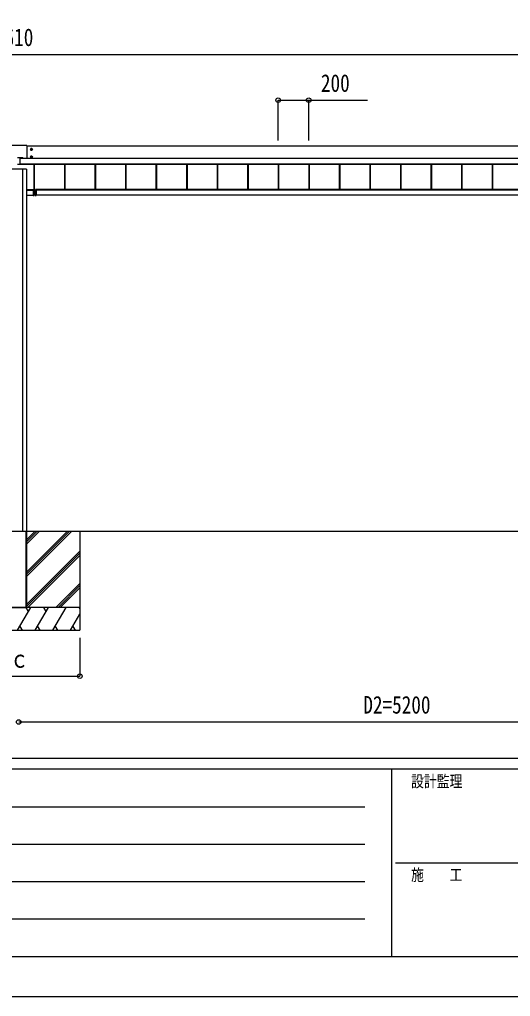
# Model space of a CAD drawing. Units: millimetres, scale not verified. Extents: x -14718 to 14718, y -10395 to 10395.
# Drawn here: x -7002 to -3789, y -10395 to -3998 of the extents above; entities that cross this region are included whole.
import ezdxf
from ezdxf.enums import TextEntityAlignment as Align

# ---------------------------------------------------------------- set-up
doc = ezdxf.new("R2010")
doc.units = ezdxf.units.MM
doc.header["$LTSCALE"] = 50
for name, color, linetype in [('0-4_YKK_A1', 4, 'Continuous'), ('0-5_YKK_D', 6, 'Continuous'), ('0-6_YKK_ZWAK', 7, 'Continuous')]:
    doc.layers.add(name, color=color, linetype=linetype)
doc.styles.add('ＭＳ ゴシック', font='')
doc.styles.get('ＭＳ ゴシック').set_extended_font_data('MS Gothic')

msp = doc.modelspace()

# ---------------------------------------------------------------- linework, layer by layer
at = {"layer": '0-4_YKK_A1'}
for p, q in [((-6955.43, -4822.15), (-7059.43, -4822.15)), ((-6954.43, -4823.15), (-6954.43, -4904.81)), ((-1860.43, -4826.37), (-6954.43, -4826.37)), ((-6931.68, -4848.11), (-6917.18, -4848.11)), ((-6926.71, -4847.35), (-6927.43, -4847.35)), ((-6924.43, -4855.36), (-6924.43, -4840.86)), ((-6922.15, -4848.87), (-6921.43, -4848.87)), ((-7014.93, -4902.31), (-6999.93, -4902.31)), ((-6999.93, -4902.31), (-6999.93, -4947.45)), ((-6999.93, -4902.48), (-6980.93, -4902.48)), ((-6999.93, -4904.48), (-6980.93, -4904.48)), ((-6999.93, -4904.81), (-1708.93, -4904.81)), ((-6999.93, -4905.29), (-1708.93, -4905.29)), ((-6980.93, -4904.81), (-6980.93, -4902.48)), ((-6931.68, -4898.08), (-6917.18, -4898.08)), ((-6926.71, -4897.32), (-6927.43, -4897.32)), ((-6924.43, -4905.33), (-6924.43, -4890.83)), ((-6922.15, -4898.84), (-6921.43, -4898.84)), ((-6999.93, -4947.45), (-7014.93, -4947.45)), ((-6999.93, -4944.26), (-1708.93, -4944.26)), ((-6999.93, -4944.78), (-1708.93, -4944.78)), ((-1708.93, -4944.92), (-6999.93, -4944.92)), ((-6982.62, -4977.12), (-6982.62, -7347.5)), ((-6957.43, -4978.86), (-6957.43, -7343.5)), ((-6908.93, -4944.92), (-6908.93, -5112.71)), ((-6908.53, -4944.92), (-6908.53, -5112.71)), ((-6905.93, -4944.92), (-6905.93, -5112.71)), ((-6708.93, -4944.92), (-6708.93, -5111.15)), ((-6706.33, -4944.92), (-6706.33, -5111.15)), ((-6705.93, -4944.92), (-6705.93, -5111.15)), ((-6508.93, -4944.92), (-6508.93, -5111.15)), ((-6506.33, -4944.92), (-6506.33, -5111.15)), ((-6505.93, -4944.92), (-6505.93, -5111.15)), ((-6308.93, -4944.92), (-6308.93, -5111.15)), ((-6306.33, -4944.92), (-6306.33, -5111.15)), ((-6305.93, -4944.92), (-6305.93, -5111.15)), ((-6108.93, -4944.92), (-6108.93, -5111.15)), ((-6106.33, -4944.92), (-6106.33, -5111.15)), ((-6105.93, -4944.92), (-6105.93, -5111.15)), ((-5908.93, -4944.92), (-5908.93, -5111.15)), ((-5906.33, -4944.92), (-5906.33, -5111.15)), ((-5905.93, -4944.92), (-5905.93, -5111.15)), ((-5708.93, -4944.92), (-5708.93, -5111.15)), ((-5706.33, -4944.92), (-5706.33, -5111.15)), ((-5705.93, -4944.92), (-5705.93, -5111.15)), ((-5508.93, -4944.92), (-5508.93, -5111.15)), ((-5506.33, -4944.92), (-5506.33, -5111.15)), ((-5505.93, -4944.92), (-5505.93, -5111.15)), ((-5308.93, -4944.92), (-5308.93, -5111.15)), ((-5306.33, -4944.92), (-5306.33, -5111.15)), ((-5305.93, -4944.92), (-5305.93, -5111.15)), ((-5108.93, -4944.92), (-5108.93, -5111.15)), ((-5106.33, -4944.92), (-5106.33, -5111.15)), ((-5105.93, -4944.92), (-5105.93, -5111.15)), ((-4908.93, -4944.92), (-4908.93, -5111.15)), ((-4906.33, -4944.92), (-4906.33, -5111.15)), ((-4905.93, -4944.92), (-4905.93, -5111.15)), ((-4708.93, -4944.92), (-4708.93, -5111.15)), ((-4706.33, -4944.92), (-4706.33, -5111.15)), ((-4705.93, -4944.92), (-4705.93, -5111.15)), ((-4508.93, -4944.92), (-4508.93, -5111.15)), ((-4506.33, -4944.92), (-4506.33, -5111.15)), ((-4505.93, -4944.92), (-4505.93, -5111.15)), ((-4308.93, -4944.92), (-4308.93, -5111.15)), ((-4306.33, -4944.92), (-4306.33, -5111.15)), ((-4305.93, -4944.92), (-4305.93, -5111.15)), ((-4108.93, -4944.92), (-4108.93, -5111.15)), ((-4106.33, -4944.92), (-4106.33, -5111.15)), ((-4105.93, -4944.92), (-4105.93, -5111.15)), ((-3908.93, -4944.92), (-3908.93, -5111.15)), ((-3906.33, -4944.92), (-3906.33, -5111.15)), ((-3905.93, -4944.92), (-3905.93, -5111.15)), ((-6957.43, -5111.15), (-6909.43, -5111.15)), ((-6957.43, -5113.15), (-6909.43, -5113.15)), ((-6957.43, -5116.02), (-6913.43, -5116.02)), ((-6913.43, -5115.78), (-6913.43, -5115.98)), ((-6907.71, -5115.79), (-6913.43, -5115.78)), ((-6913.43, -5116.28), (-6907.23, -5116.29)), ((-6909.43, -5111.15), (-6909.43, -5115.79)), ((-6909.43, -5112.71), (-6897.43, -5112.71)), ((-6907.71, -5113.21), (-6907.71, -5115.79)), ((-6907.71, -5113.21), (-6907.43, -5113.21)), ((-6907.71, -5115.79), (-6907.43, -5115.79)), ((-6907.23, -5115.99), (-6907.23, -5115.99)), ((-6907.21, -5112.71), (-6906.93, -5112.71)), ((-6907.21, -5116.29), (-6906.93, -5116.29)), ((-6906.93, -5116.29), (-6906.93, -5112.71)), ((-6906.93, -5149.38), (-6906.93, -5116.29)), ((-6899.93, -5116.29), (-6899.93, -5112.71)), ((-6899.65, -5112.71), (-6899.93, -5112.71)), ((-6899.93, -5149.38), (-6899.93, -5116.29)), ((-6899.65, -5116.29), (-6899.93, -5116.29)), ((-6899.63, -5115.99), (-6899.63, -5115.99)), ((-6893.43, -5116.28), (-6899.63, -5116.29)), ((-6899.15, -5113.21), (-6899.43, -5113.21)), ((-6899.15, -5115.79), (-6899.43, -5115.79)), ((-6899.15, -5113.21), (-6899.15, -5115.79)), ((-6899.15, -5115.79), (-6893.43, -5115.78)), ((-1857.43, -5111.15), (-6897.43, -5111.15)), ((-6897.43, -5111.15), (-6897.43, -5115.79)), ((-1857.43, -5113.15), (-6897.43, -5113.15)), ((-6893.43, -5115.78), (-6893.43, -5115.98)), ((-1857.43, -5116.02), (-6893.43, -5116.02)), ((-6957.43, -5147.5), (-6913.43, -5147.5)), ((-6913.43, -5150.06), (-6907.21, -5149.68)), ((-6913.43, -5149.76), (-6913.43, -5150.06)), ((-6906.93, -5149.38), (-6907.21, -5149.38)), ((-6899.93, -5149.38), (-6899.65, -5149.38)), ((-6893.43, -5150.06), (-6899.65, -5149.68)), ((-1858.28, -5147.5), (-6893.43, -5147.5)), ((-6893.43, -5149.76), (-6893.43, -5150.06)), ((-12157.43, -7347.5), (-1307.43, -7347.5)), ((-7057.13, -7347.5), (-6957.73, -7347.5)), ((-6961.43, -7347.5), (-6961.43, -7847.5)), ((-6959.93, -7347.5), (-6959.93, -7847.5)), ((-6957.43, -7343.5), (-6957.43, -7847.5)), ((-6957.43, -7347.5), (-6957.43, -7847.5)), ((-6957.43, -7432.5), (-6872.43, -7347.5)), ((-6957.43, -7418.36), (-6886.57, -7347.5)), ((-6957.43, -7404.21), (-6900.72, -7347.5)), ((-6957.43, -7644.63), (-6660.34, -7347.54)), ((-6957.43, -7630.49), (-6674.48, -7347.54)), ((-6957.43, -7616.35), (-6688.62, -7347.54)), ((-6607.43, -7347.5), (-6607.43, -7997.5)), ((-6957.43, -7828.48), (-6607.43, -7478.48)), ((-6957.43, -7842.62), (-6607.43, -7492.62)), ((-6948.17, -7847.5), (-6607.43, -7506.76)), ((-6764.32, -7847.5), (-6607.43, -7690.61)), ((-6750.18, -7847.5), (-6607.43, -7704.75)), ((-6736.04, -7847.5), (-6607.43, -7718.89)), ((-6607.43, -7847.5), (-7407.43, -7847.5)), ((-6607.43, -7847.5), (-7407.43, -7847.5)), ((-7057.43, -7847.5), (-6957.43, -7847.5)), ((-7015.44, -7997.5), (-6928.84, -7847.5)), ((-6943.84, -7873.48), (-6958.84, -7847.5)), ((-6899.97, -7997.5), (-6813.37, -7847.5)), ((-6828.37, -7873.48), (-6843.37, -7847.5)), ((-6784.5, -7997.5), (-6697.9, -7847.5)), ((-6607.43, -7856.16), (-6612.43, -7847.5)), ((-6669.03, -7997.5), (-6607.43, -7890.8)), ((-7000.44, -7971.52), (-6985.44, -7997.5)), ((-6884.98, -7971.52), (-6869.98, -7997.5)), ((-6769.5, -7971.52), (-6754.51, -7997.5)), ((-6654.03, -7971.52), (-6639.04, -7997.5)), ((-7407.43, -7997.5), (-6607.43, -7997.5))]:
    msp.add_line(p, q, dxfattribs=at)
for points in [[(-6924.43, -4842.34), (-6929.43, -4845.22), (-6929.43, -4851), (-6924.43, -4853.88), (-6919.43, -4851), (-6919.43, -4845.22)], [(-6924.43, -4892.31), (-6929.43, -4895.19), (-6929.43, -4900.97), (-6924.43, -4903.85), (-6919.43, -4900.97), (-6919.43, -4895.19)]]:
    msp.add_lwpolyline(points, close=True, dxfattribs=at)
for points in [[(-6927.43, -4847.35), (-6927.43, -4848.87), (-6926.71, -4848.87)], [(-6923.67, -4845.83), (-6923.67, -4845.11), (-6925.19, -4845.11), (-6925.19, -4845.83)], [(-6925.19, -4850.39), (-6925.19, -4851.11), (-6923.67, -4851.11), (-6923.67, -4850.39)], [(-6921.43, -4848.87), (-6921.43, -4847.35), (-6922.15, -4847.35)], [(-6927.43, -4897.32), (-6927.43, -4898.84), (-6926.71, -4898.84)], [(-6923.67, -4895.8), (-6923.67, -4895.08), (-6925.19, -4895.08), (-6925.19, -4895.8)], [(-6925.19, -4900.36), (-6925.19, -4901.08), (-6923.67, -4901.08), (-6923.67, -4900.36)], [(-6921.43, -4898.84), (-6921.43, -4897.32), (-6922.15, -4897.32)], [(-6907.25, -5115.99), (-6913.43, -5115.98), (-6913.43, -5116.28), (-6913.43, -5149.76)], [(-6907.21, -5116.29), (-6907.21, -5149.38), (-6913.43, -5149.76)], [(-6907.43, -5115.81), (-6907.43, -5115.79), (-6907.43, -5113.21)], [(-6907.23, -5115.99), (-6907.23, -5115.99), (-6907.24, -5115.99)], [(-6899.65, -5116.29), (-6899.65, -5149.38), (-6893.43, -5149.76)], [(-6899.63, -5115.99), (-6899.63, -5115.99), (-6899.62, -5115.99)], [(-6899.61, -5115.99), (-6893.43, -5115.98), (-6893.43, -5116.28), (-6893.43, -5149.76)], [(-6899.43, -5115.81), (-6899.43, -5115.79), (-6899.43, -5113.21)], [(-7057.13, -7347.5), (-6957.73, -7347.5), (-6957.43, -7347.5)]]:
    msp.add_lwpolyline(points, dxfattribs=at)
for centre, radius in [((-6924.43, -4848.11), 6.25), ((-6924.43, -4848.11), 5), ((-6924.43, -4898.08), 6.25), ((-6924.43, -4898.08), 5)]:
    msp.add_circle(centre, radius, dxfattribs=at)
for centre, radius, start, end in [((-6955.43, -4823.15), 1, 0.01746, 90.01745), ((-6924.43, -4848.11), 5.58, 153.74848, 206.25152), ((-6924.43, -4848.11), 5.58, 93.74848, 146.25152), ((-6924.43, -4848.11), 5.58, 213.74848, 266.25152), ((-6926.71, -4845.83), 1.52, 270, 0), ((-6926.71, -4850.39), 1.52, 0, 90), ((-6924.43, -4848.11), 5.58, 33.74848, 86.25152), ((-6924.43, -4848.11), 5.58, 273.74848, 326.25152), ((-6922.15, -4845.83), 1.52, 180, 270), ((-6922.15, -4850.39), 1.52, 90, 180), ((-6924.43, -4848.11), 5.58, 333.74848, 26.25152), ((-6924.43, -4898.08), 5.58, 153.74848, 206.25152), ((-6924.43, -4898.08), 5.58, 93.74848, 146.25152), ((-6924.43, -4898.08), 5.58, 213.74848, 266.25152), ((-6926.71, -4895.8), 1.52, 270, 0), ((-6926.71, -4900.36), 1.52, 0, 90), ((-6924.43, -4898.08), 5.58, 33.74848, 86.25152), ((-6924.43, -4898.08), 5.58, 273.74848, 326.25152), ((-6922.15, -4895.8), 1.52, 180, 270), ((-6922.15, -4900.36), 1.52, 90, 180), ((-6924.43, -4898.08), 5.58, 333.74848, 26.25152), ((-6907.64, -5117.78), 1.98, 83.79926, 91.95127), ((-6907.25, -5116.29), 0.3, 87.77338, 89.77816), ((-6907.25, -5116.14), 0.141, 85.77463, 89.9759), ((-6908.48, -5116.22), 1.25, 356.45735, 10.27369), ((-6908.44, -5116.17), 1.21, 354.17006, 8.37745), ((-6908.56, -5112.78), 1.35, 350.09675, 2.91202), ((-6907.23, -5112.71), 0.3, 269.98255, 359.98254), ((-6907.23, -5116.29), 0.3, 0, 89.87763), ((-6908.43, -5116.22), 1.22, 356.27163, 10.47203), ((-6899.63, -5112.71), 0.3, 180.01746, 270.01745), ((-6899.63, -5116.29), 0.3, 90.12237, 180), ((-6898.44, -5116.22), 1.22, 169.52797, 183.72837), ((-6898.3, -5112.78), 1.35, 177.08798, 189.90325), ((-6898.42, -5116.17), 1.21, 171.62255, 185.82994), ((-6898.38, -5116.22), 1.25, 169.72631, 183.54265), ((-6899.61, -5116.29), 0.3, 90.22184, 92.22662), ((-6899.61, -5116.14), 0.141, 90.0241, 94.22537), ((-6899.22, -5117.78), 1.98, 88.04873, 96.20074), ((-6907.23, -5149.38), 0.3, 273.5, 0), ((-6908.44, -5149.53), 1.24, 353.06854, 6.93146), ((-6899.63, -5149.38), 0.3, 180, 266.5), ((-6898.42, -5149.53), 1.24, 173.06854, 186.93146)]:
    msp.add_arc(centre, radius, start, end, dxfattribs=at)
for centre, major_axis, ratio, start_param, end_param in [((-7007.43, -4978.86), (50, 0), 0.04, 6.2831853, 9.424778), ((-6907.21, -5113.21), (-0.301, 0.4), 0.997782, 5.6362522, 7.2070486), ((-6907.73, -5115.79), (-0.001, 0.2), 0.09157, 4.6769241, 4.7117655), ((-6907.23, -5115.79), (0.482, 0.007), 0.414889, 3.1353871, 4.6694768), ((-6907.23, -5113.21), (-0.108, 0.169), 0.994155, 5.7105836, 7.28138), ((-6907.23, -5115.79), (0.145, 0.15), 0.921201, 2.3804184, 3.9145081), ((-6907.21, -5115.79), (-0.301, 0.4), 0.997782, 2.4579529, 2.4946596), ((-6899.65, -5113.21), (0.301, 0.4), 0.997782, 5.3593221, 6.9301184), ((-6899.65, -5115.79), (0.301, 0.4), 0.997782, 3.7885257, 3.8252324), ((-6899.63, -5113.21), (0.108, 0.169), 0.994155, 5.2849907, 6.855787), ((-6899.63, -5115.79), (-0.145, 0.15), 0.921201, 2.3686772, 3.9027669), ((-6899.63, -5115.79), (-0.482, 0.007), 0.414889, 1.6137085, 3.1477982), ((-6899.13, -5115.79), (0.001, 0.2), 0.09157, 1.5714198, 1.6062613)]:
    msp.add_ellipse(centre, major_axis=major_axis, ratio=ratio, start_param=start_param, end_param=end_param, dxfattribs=at)
at = {"layer": '0-5_YKK_D'}
for p, q in [((-12137.43, -4226.37), (-1877.43, -4226.37)), ((-5308.93, -4791.21), (-5308.93, -4525.37)), ((-5108.93, -4791.21), (-5108.93, -4525.37)), ((-6607.43, -8047.5), (-6607.43, -8298.5)), ((-7407.43, -8297.5), (-6607.43, -8297.5)), ((-7007.43, -8597.5), (-1807.43, -8597.5))]:
    msp.add_line(p, q, dxfattribs=at)
msp.add_lwpolyline([(-5308.93, -4526.37), (-5108.93, -4526.37), (-4723.83, -4526.37)], dxfattribs=at)
for centre in [(-5308.93, -4526.37), (-5108.93, -4526.37), (-6607.43, -8297.5), (-7007.43, -8597.5), (-7007.43, -8597.5)]:
    msp.add_circle(centre, 14.88, dxfattribs=at)
at = {"layer": '0-6_YKK_ZWAK'}
for p, q in [((13632.57, -8837.5), (-13667.43, -8837.5)), ((-4567.43, -8907.5), (-13667.43, -8907.5)), ((-4567.43, -8907.5), (-4567.43, -10132.5)), ((-17.43, -8907.5), (-4567.43, -8907.5)), ((-13518.68, -9152.5), (-4742.43, -9152.5)), ((-13518.68, -9397.5), (-4742.43, -9397.5)), ((-4541.18, -9520), (-17.43, -9520)), ((-13518.68, -9642.5), (-4742.43, -9642.5)), ((-13518.68, -9887.5), (-4742.43, -9887.5)), ((-13667.43, -10132.5), (-4567.43, -10132.5)), ((-4567.43, -10132.5), (-17.43, -10132.5))]:
    msp.add_line(p, q, dxfattribs=at)
msp.add_lwpolyline([(-14717.5, -10395), (14717.5, -10395), (14717.5, 10395), (-14717.5, 10395)], close=True, dxfattribs=at)

# ---------------------------------------------------------------- texts
at = {"layer": '0-5_YKK_D', "style": 'ＭＳ ゴシック', "width": 0.8}
for s, p in [('D=10610', (-7351.83, -4206.37)), ('200', (-5029.43, -4506.37)), ('ｃ', (-7066.23, -8277.5)), ('D2=5200', (-4751.83, -8577.5))]:
    msp.add_text(s, height=115.5, dxfattribs=at).set_placement(p, align=Align.BOTTOM_LEFT)
at = {"layer": '0-6_YKK_ZWAK', "style": 'ＭＳ ゴシック', "width": 0.8}
for s, p in [('設計監理', (-4439.1, -9047.5)), ('施\u3000\u3000工', (-4439.1, -9660))]:
    msp.add_text(s, height=76.98, dxfattribs=at).set_placement(p, align=Align.BOTTOM_LEFT)

doc.saveas('drawing.dxf')
